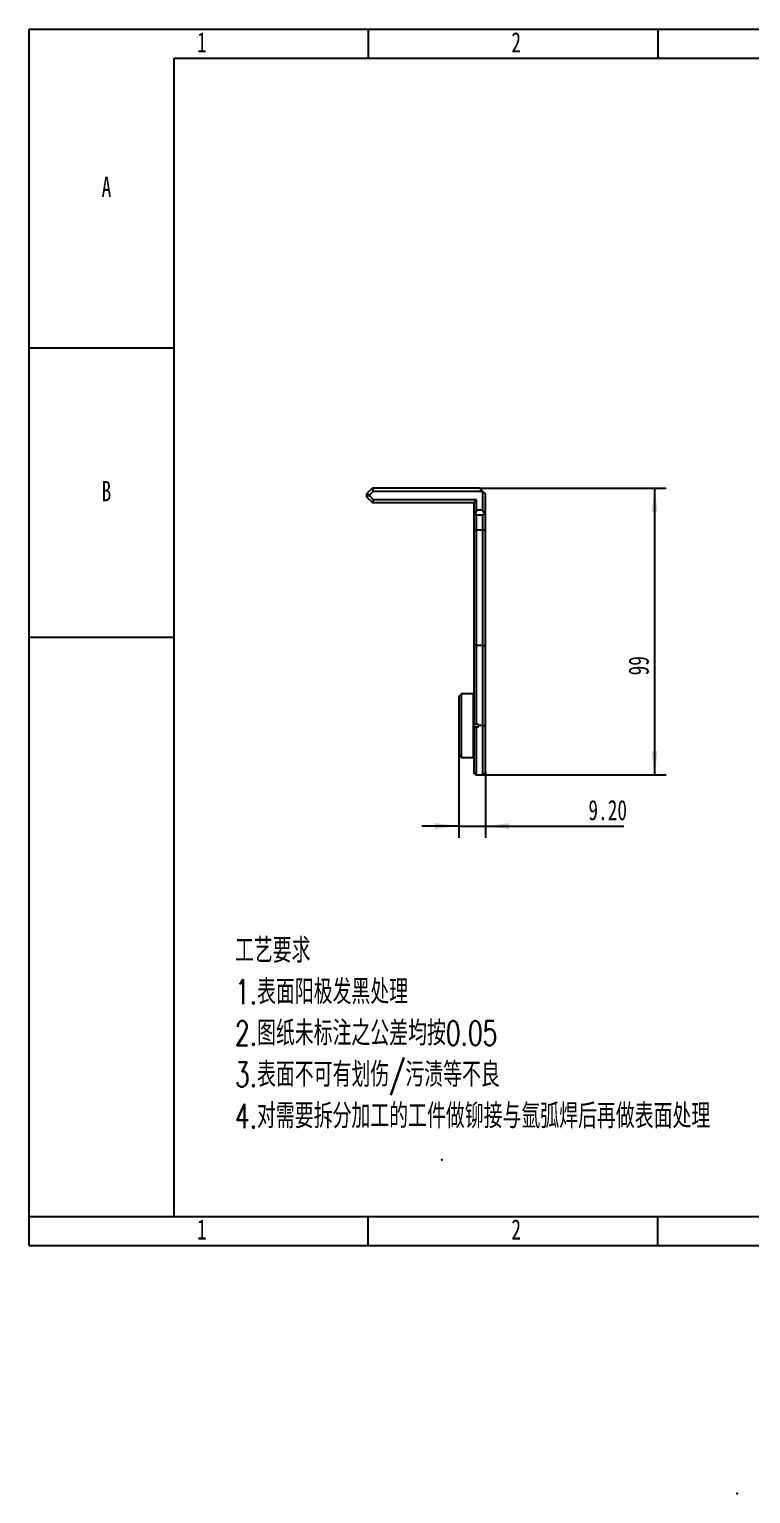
# Model space of a CAD drawing. Header units: millimetres. Extents: x 0 to 304, y -43 to 210.
# Drawn here: x 0 to 124.5, y -42.9 to 210 of the extents above; entities that cross this region are included whole.
import ezdxf

# ---------------------------------------------------------------- set-up
doc = ezdxf.new("R2010")
doc.units = ezdxf.units.MM
doc.header["$PDSIZE"] = -1
doc.layers.add('图框', color=7, linetype='Continuous')
doc.styles.add('SLDTEXTSTYLE0', font='TXT', dxfattribs={"width": 0.7, "bigfont": 'bigfont'})
doc.styles.add('SLDTEXTSTYLE3', font='TXT', dxfattribs={"width": 0.7})
doc.dimstyles.new('SLDDIMSTYLE1', dxfattribs={"dimtxt": 3.5, "dimasz": 4.08, "dimexe": 0, "dimexo": 0.0625, "dimgap": 0.875, "dimtad": 2, "dimlfac": 2, "dimrnd": 1e-09, "dimzin": 12, "dimdsep": 46, "dimtxsty": 'SLDTEXTSTYLE3', "dimsah": 1, "dimcen": 0.09, "dimadec": 0, "dimazin": 3, "dimtfac": 1, "dimtofl": 0, "dimtmove": 0, "dimatfit": 3, "dimfxl": 1, "dimfrac": 2, "dimtolj": 1, "dimtzin": 12, "dimarcsym": 0})
doc.dimstyles.new('SLDDIMSTYLE3', dxfattribs={"dimtxt": 3.5, "dimasz": 4.08, "dimexe": 0, "dimexo": 0.0625, "dimgap": 0.875, "dimtad": 2, "dimlfac": 2, "dimrnd": 1e-09, "dimzin": 4, "dimdsep": 46, "dimtxsty": 'SLDTEXTSTYLE3', "dimsah": 1, "dimcen": 0.09, "dimadec": 0, "dimazin": 1, "dimtfac": 1, "dimtmove": 0, "dimatfit": 0, "dimfxl": 1, "dimfrac": 2, "dimtolj": 1, "dimtzin": 12, "dimarcsym": 0})

# ---------------------------------------------------------------- blocks, each defined once
blk = doc.blocks.new('_D_2')
at = {"layer": '图框'}
for p, q in [((77.72, 130.76), (109.94, 130.76)), ((107.94, 130.76), (107.94, 81.26)), ((78.22, 81.26), (109.94, 81.26))]:
    blk.add_line(p, q, dxfattribs=at)
for points in [[(107.94, 130.76), (107.44, 126.68), (108.45, 126.68)], [(107.94, 81.26), (108.45, 85.34), (107.44, 85.34)]]:
    blk.add_solid(points, dxfattribs=at)
at = {"layer": '图框', "insert": (103.43, 98.43), "char_height": 3.5, "attachment_point": 1, "rotation": 90, "style": 'SLDTEXTSTYLE3'}
blk.add_mtext('99', dxfattribs=at)
blk = doc.blocks.new('_D_3')
at = {"layer": '图框'}
for p, q in [((74.12, 84.76), (74.12, 70.4)), ((78.72, 81.76), (78.72, 70.4)), ((74.12, 72.4), (67.77, 72.4)), ((74.12, 72.4), (78.72, 72.4)), ((78.72, 72.4), (102.65, 72.4))]:
    blk.add_line(p, q, dxfattribs=at)
for points in [[(74.12, 72.4), (70.04, 72.91), (70.04, 71.9)], [(78.72, 72.4), (82.8, 71.9), (82.8, 72.91)]]:
    blk.add_solid(points, dxfattribs=at)
at = {"layer": '图框', "insert": (96.51, 76.92), "char_height": 3.5, "attachment_point": 1, "style": 'SLDTEXTSTYLE3'}
blk.add_mtext('9.20', dxfattribs=at)

msp = doc.modelspace()

# ---------------------------------------------------------------- linework, layer by layer
at = {"color": 7, "linetype": 'Continuous', "lineweight": 25}
for p, q in [((59.223, 130.7614), (58.223, 129.7614)), ((58.223, 129.7614), (58.223, 129.2614)), ((58.723, 129.5543), (58.223, 129.7614)), ((58.723, 129.4685), (58.223, 129.2614)), ((58.223, 129.2614), (59.223, 128.2614)), ((58.723, 129.5543), (59.4302, 130.2614)), ((58.723, 129.4685), (58.723, 129.5543)), ((59.4302, 128.7614), (58.723, 129.4685)), ((59.4302, 130.2614), (59.223, 130.7614)), ((77.723, 130.7614), (59.223, 130.7614)), ((59.4302, 130.2614), (78.223, 130.2614)), ((78.223, 130.2614), (77.723, 130.7614)), ((78.223, 130.2614), (78.223, 126.9783)), ((78.723, 129.7614), (78.223, 130.2614)), ((78.723, 126.6854), (78.723, 129.7614)), ((59.4302, 128.7614), (59.223, 128.2614)), ((59.223, 128.2614), (76.723, 128.2614)), ((77.223, 128.7614), (59.4302, 128.7614)), ((77.223, 128.7614), (76.723, 128.2614)), ((76.723, 128.2614), (76.723, 126.6854)), ((76.723, 126.6854), (76.723, 123.6854)), ((77.223, 126.9783), (76.9504, 126.32)), ((77.223, 126.9783), (77.223, 128.7614)), ((78.223, 126.9783), (77.223, 126.9783)), ((78.223, 126.9783), (78.4957, 126.32)), ((78.723, 123.6854), (78.723, 126.6854)), ((77.223, 126.1248), (78.223, 126.1248)), ((77.223, 123.4783), (77.223, 126.1248)), ((78.223, 126.1248), (78.223, 123.4783)), ((76.723, 123.6854), (76.723, 103.562)), ((76.723, 123.1172), (76.723, 122.6172)), ((78.223, 123.4783), (77.223, 123.4783)), ((77.223, 103.562), (77.223, 123.4783)), ((78.223, 123.4783), (78.223, 103.562)), ((78.723, 103.562), (78.723, 123.6854)), ((78.223, 103.562), (77.223, 103.562)), ((74.623, 95.2614), (74.123, 94.7614)), ((74.123, 94.7614), (74.123, 84.7614)), ((74.623, 84.2614), (74.623, 95.2614)), ((76.623, 95.2614), (74.623, 95.2614)), ((76.623, 95.2614), (76.623, 84.2614)), ((76.723, 94.5114), (76.623, 94.5114)), ((76.723, 93.875), (76.623, 93.875)), ((76.723, 89.5114), (76.723, 90.0114)), ((76.723, 89.5114), (76.723, 81.7614)), ((77.3344, 90.0114), (77.223, 90.0114)), ((77.3344, 89.5114), (77.223, 89.5114)), ((77.223, 81.2614), (77.223, 89.5114)), ((78.223, 89.7614), (77.5844, 89.7614)), ((78.223, 89.7614), (78.223, 81.2614)), ((78.723, 81.7614), (78.723, 89.7614)), ((74.123, 84.7614), (74.623, 84.2614)), ((74.623, 84.2614), (76.623, 84.2614)), ((76.723, 85.6478), (76.623, 85.6478)), ((76.623, 85.0114), (76.723, 85.0114)), ((77.223, 81.2614), (78.223, 81.2614))]:
    msp.add_line(p, q, dxfattribs=at)
at = {"color": 7, "linetype": 'Continuous'}
for p, q in [((71.223, 14.7614), (71.223, 14.8233)), ((71.223, 14.7614), (71.254, 14.7614)), ((122.172, -42.8744), (122.172, -42.8239)), ((122.172, -42.8744), (122.1939, -42.8871))]:
    msp.add_line(p, q, dxfattribs=at)
at = {"color": 7, "linetype": 'Continuous', "lineweight": 25}
for centre, start, end in [((77.223, 81.7614), 180, 270), ((78.223, 81.7614), 270, 360)]:
    msp.add_arc(centre, 0.5, start, end, dxfattribs=at)
for centre, major_axis, start_param, end_param in [((77.223, 127.1854), (0.3536, 0.8536), 2.35619449, 3.35020934), ((78.223, 127.1854), (-0.3536, 0.8536), 2.93297596, 3.92699082), ((77.223, 127.3319), (0, 1.2071), 2.56481118, 3.14159265), ((78.223, 127.3319), (0, 1.2071), 3.14159265, 3.71837413), ((77.223, 123.6854), (0.5, 0), 3.14159265, 4.71238898), ((78.223, 123.6854), (0.5, 0), 4.71238898, 6.28318531)]:
    msp.add_ellipse(centre, major_axis=major_axis, ratio=0.41421356, start_param=start_param, end_param=end_param, dxfattribs=at)
for points, knots in [([(76.723, 103.562), (76.723, 102.4077), (76.723, 101.2516), (76.723, 99.5288), (76.723, 98.956), (76.723, 97.8202), (76.723, 97.2582), (76.723, 96.4253), (76.723, 96.1492), (76.723, 95.5998), (76.723, 95.3266), (76.723, 94.5082), (76.723, 93.964), (76.723, 92.8617), (76.723, 92.3041), (76.723, 91.1673), (76.723, 90.5895), (76.723, 90.0114)], [0, 0, 0, 0, 0.25, 0.25, 0.375, 0.375, 0.5, 0.5, 0.5625, 0.5625, 0.625, 0.625, 0.75, 0.75, 0.875, 0.875, 1, 1, 1, 1]), ([(77.223, 103.562), (77.0921, 103.562), (76.9625, 103.562), (76.7768, 103.562), (76.723, 103.562), (76.723, 103.562)], [0, 0, 0, 0, 0.5, 0.5, 1, 1, 1, 1]), ([(77.223, 90.0114), (77.223, 90.6137), (77.223, 91.2201), (77.223, 92.4092), (77.223, 92.9903), (77.223, 94.1215), (77.223, 94.6696), (77.223, 95.4823), (77.223, 95.7519), (77.223, 96.2919), (77.223, 96.5622), (77.223, 97.3761), (77.223, 97.9236), (77.223, 99.0328), (77.223, 99.593), (77.223, 101.2825), (77.223, 102.4214), (77.223, 103.562)], [0, 0, 0, 0, 0.125, 0.125, 0.25, 0.25, 0.375, 0.375, 0.4375, 0.4375, 0.5, 0.5, 0.625, 0.625, 0.75, 0.75, 1, 1, 1, 1]), ([(78.223, 103.562), (78.223, 102.9818), (78.223, 102.4036), (78.223, 101.2492), (78.223, 100.6725), (78.223, 99.5258), (78.223, 98.9558), (78.223, 97.8288), (78.223, 97.2734), (78.223, 96.4465), (78.223, 96.1717), (78.223, 95.6215), (78.223, 95.3461), (78.223, 94.5154), (78.223, 93.9554), (78.223, 93.0902), (78.223, 92.7972), (78.223, 92.2021), (78.223, 91.9004), (78.223, 90.9888), (78.223, 90.3721), (78.223, 89.7614)], [0, 0, 0, 0, 0.125, 0.125, 0.25, 0.25, 0.375, 0.375, 0.5, 0.5, 0.5625, 0.5625, 0.625, 0.625, 0.75, 0.75, 0.8125, 0.8125, 0.875, 0.875, 1, 1, 1, 1]), ([(78.223, 103.562), (78.3539, 103.562), (78.484, 103.562), (78.6692, 103.562), (78.723, 103.562), (78.723, 103.562)], [0, 0, 0, 0, 0.5, 0.5, 1, 1, 1, 1]), ([(78.723, 89.7614), (78.723, 90.3489), (78.723, 90.9386), (78.723, 92.1009), (78.723, 92.6719), (78.723, 93.7959), (78.723, 94.3504), (78.723, 95.1838), (78.723, 95.4619), (78.723, 96.0209), (78.723, 96.3016), (78.723, 97.1483), (78.723, 97.7193), (78.723, 98.8741), (78.723, 99.4571), (78.723, 100.6275), (78.723, 101.2149), (78.723, 102.3881), (78.723, 102.9744), (78.723, 103.562)], [0, 0, 0, 0, 0.125, 0.125, 0.25, 0.25, 0.375, 0.375, 0.4375, 0.4375, 0.5, 0.5, 0.625, 0.625, 0.75, 0.75, 0.875, 0.875, 1, 1, 1, 1]), ([(76.723, 90.0114), (76.7235, 90.0114), (76.7244, 90.0114), (76.7313, 90.0114), (76.7415, 90.0114), (76.7547, 90.0114), (76.7704, 90.0114), (76.788, 90.0114), (76.807, 90.0114), (76.8271, 90.0114), (76.8479, 90.0114), (76.8855, 90.0114), (76.9458, 90.0114), (77.034, 90.0114), (77.1274, 90.0114), (77.1914, 90.0114), (77.223, 90.0114)], [0, 0, 0, 0, 0.06116604, 0.11990456, 0.17619843, 0.2300174, 0.28133366, 0.33013016, 0.37640376, 0.4201648, 0.46143528, 0.50024324, 0.62904979, 0.75540654, 0.87905773, 1, 1, 1, 1]), ([(77.223, 89.5114), (77.2066, 89.5114), (77.1731, 89.5114), (77.1224, 89.5113), (77.071, 89.5112), (77.0196, 89.5112), (76.969, 89.5111), (76.9202, 89.5111), (76.8742, 89.5111), (76.8322, 89.5111), (76.7952, 89.5111), (76.7644, 89.5112), (76.7413, 89.5113), (76.726, 89.5114), (76.724, 89.5114), (76.723, 89.5114)], [0, 0, 0, 0, 0.0628421, 0.12802989, 0.19556391, 0.26544458, 0.33767227, 0.41224722, 0.48916961, 0.56843953, 0.65005699, 0.73402192, 0.82033421, 0.90899365, 1, 1, 1, 1]), ([(77.5844, 89.7614), (77.584, 89.7717), (77.5832, 89.7936), (77.5762, 89.8281), (77.5631, 89.8652), (77.5419, 89.9033), (77.506, 89.9469), (77.4539, 89.9847), (77.3918, 90.0078), (77.3522, 90.0103), (77.3344, 90.0114)], [0, 0, 0, 0, 0.07854379, 0.16787097, 0.26797562, 0.37885091, 0.50048914, 0.69745319, 0.86398848, 1, 1, 1, 1]), ([(77.3344, 89.5114), (77.3446, 89.5118), (77.3665, 89.5125), (77.4009, 89.5195), (77.438, 89.5326), (77.4763, 89.5539), (77.5198, 89.5897), (77.5576, 89.6418), (77.5808, 89.7039), (77.5833, 89.7435), (77.5844, 89.7614)], [0, 0, 0, 0, 0.07823906, 0.16741328, 0.26751714, 0.37854402, 0.50048628, 0.69712718, 0.86366209, 1, 1, 1, 1]), ([(78.223, 89.7614), (78.3539, 89.7614), (78.4847, 89.7614), (78.6681, 89.7614), (78.723, 89.7614), (78.723, 89.7614)], [0, 0, 0, 0, 0.5, 0.5, 1, 1, 1, 1])]:
    msp.add_open_spline(points, degree=3, knots=knots, dxfattribs=at)
at = {"color": 7, "linetype": 'Continuous'}
for p in [(71.223, 14.7614), (122.172, -42.8744)]:
    msp.add_point(p, dxfattribs=at)
at = {"layer": '图框'}
for p, q in [((0, 0), (0, 210)), ((0, 210), (297, 210)), ((58.5, 210), (58.5, 205)), ((108.5, 210), (108.5, 205)), ((0, 155), (25, 155)), ((0, 5), (25, 5)), ((58.5, 0), (58.5, 5)), ((108.5, 0), (108.5, 5)), ((0, 0), (297, 0))]:
    msp.add_line(p, q, dxfattribs=at)
at = {"layer": '图框', "linetype": 'Continuous', "lineweight": 25}
for p, q in [((25, 5), (25, 205)), ((25, 205), (292, 205))]:
    msp.add_line(p, q, dxfattribs=at)
at = {"layer": '图框', "lineweight": 25}
for p, q in [((0, 105), (25, 105)), ((25, 5), (292, 5))]:
    msp.add_line(p, q, dxfattribs=at)

# ---------------------------------------------------------------- texts
at = {"layer": '图框'}
for s, insert, char_height, attachment_point, style in [('1', (29.7944, 209.4995), 3.5, 2, 'SLDTEXTSTYLE3'), ('2', (84.0444, 209.4995), 3.5, 2, 'SLDTEXTSTYLE3'), ('A', (13.3203, 184.5403), 3.5, 2, 'SLDTEXTSTYLE3'), ('B', (13.3203, 131.9995), 3.5, 2, 'SLDTEXTSTYLE3'), ('工艺要求', (35.4996, 53.0424), 4.23333, 1, 'SLDTEXTSTYLE0'), ('1.表面阳极发黑处理', (35.4996, 45.898), 4.23333, 1, 'SLDTEXTSTYLE0'), ('2.图纸未标注之公差均按0.05', (35.4996, 38.7535), 4.233333, 1, 'SLDTEXTSTYLE0'), ('3.表面不可有划伤/污渍等不良', (35.4996, 31.6091), 4.233333, 1, 'SLDTEXTSTYLE0'), ('4.对需要拆分加工的工件做铆接与氩弧焊后再做表面处理', (35.4996, 24.4646), 4.233333, 1, 'SLDTEXTSTYLE0'), ('1', (29.7944, 4.4995), 3.5, 2, 'SLDTEXTSTYLE3'), ('2', (84.0444, 4.4995), 3.5, 2, 'SLDTEXTSTYLE3')]:
    msp.add_mtext(s, dxfattribs=dict(at, insert=insert, char_height=char_height, attachment_point=attachment_point, style=style))

# ---------------------------------------------------------------- dimensions: what is measured, and where the dimension line sits
dim = msp.add_linear_dim(base=(107.9449, 81.2614), p1=(77.723, 130.7614), p2=(78.223, 81.2614), angle=90, dimstyle='SLDDIMSTYLE1', dxfattribs=at)
dim.commit()
dim.dimension.update_dxf_attribs({"geometry": '_D_2', "text_midpoint": (107.9449, 99.9564), "dimtype": 160})
dim = msp.add_linear_dim(base=(78.723, 72.4048), p1=(74.123, 84.7614), p2=(78.723, 81.7614), dimstyle='SLDDIMSTYLE3', dxfattribs=at)
dim.commit()
dim.dimension.update_dxf_attribs({"geometry": '_D_3', "text_midpoint": (99.5805, 72.4048), "dimtype": 160})

doc.saveas('drawing.dxf')
